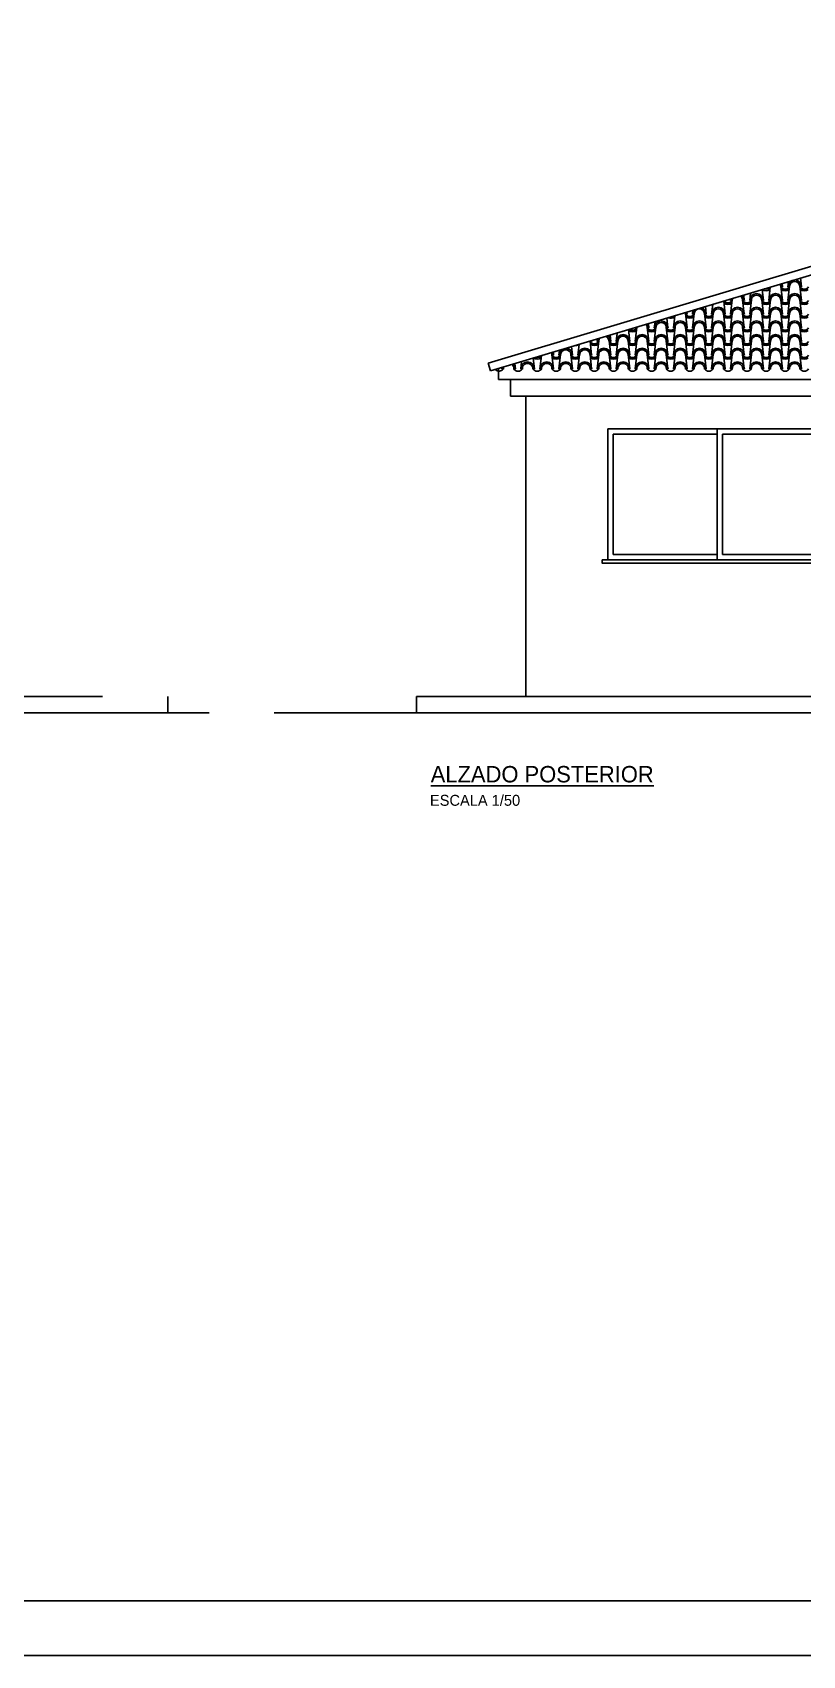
# Model space of a CAD drawing. Header units: millimetres. Extents: x -255 to 41745, y 236 to 29936.
# Drawn here: x 21208 to 28252, y 236 to 15086 of the extents above; entities that cross this region are included whole.
import ezdxf

# ---------------------------------------------------------------- set-up
doc = ezdxf.new("R2010")
doc.units = ezdxf.units.MM
for name, color, linetype in [('06', 60, 'Continuous'), ('1', 1, 'Continuous'), ('CALIDADES', 7, 'Continuous'), ('CARPINTERIA', 3, 'Continuous')]:
    doc.layers.add(name, color=color, linetype=linetype)
doc.styles.add('STYLE1', font='')
doc.styles.get('STYLE1').set_extended_font_data('Univers')

# ---------------------------------------------------------------- blocks, each defined once
blk = doc.blocks.new('PP')
at = {"layer": '1'}
for p, q in [((-3902, -1288), (-3888, -1166)), ((-3777, -1288), (-3792, -1157)), ((-3791, -1165), (-3777, -1163)), ((-3791, -1165), (-3777, -1163)), ((-3777, -1163), (-3780, -1134)), ((-3727, -1163), (-3722, -1117)), ((-3727, -1288), (-3712, -1157)), ((-3712, -1165), (-3727, -1163)), ((-3712, -1165), (-3727, -1163)), ((-3602, -1288), (-3617, -1157)), ((-3617, -1165), (-3602, -1163)), ((-3617, -1165), (-3602, -1163)), ((-3602, -1163), (-3611, -1083)), ((-4425, -1413), (-4415, -1325)), ((-4300, -1413), (-4314, -1294)), ((-4251, -1288), (-4249, -1275)), ((-4251, -1413), (-4236, -1282)), ((-4236, -1290), (-4251, -1288)), ((-4236, -1290), (-4251, -1288)), ((-4126, -1413), (-4141, -1282)), ((-4140, -1290), (-4126, -1288)), ((-4140, -1290), (-4126, -1288)), ((-4126, -1288), (-4131, -1239)), ((-4076, -1288), (-4068, -1221)), ((-4076, -1413), (-4061, -1282)), ((-4061, -1290), (-4076, -1288)), ((-4061, -1290), (-4076, -1288)), ((-3951, -1413), (-3966, -1282)), ((-3966, -1290), (-3951, -1288)), ((-3966, -1290), (-3951, -1288)), ((-3951, -1288), (-3962, -1189)), ((-3902, -1413), (-3887, -1282)), ((-3887, -1290), (-3902, -1288)), ((-3887, -1290), (-3902, -1288)), ((-3777, -1413), (-3792, -1282)), ((-3791, -1290), (-3777, -1288)), ((-3791, -1290), (-3777, -1288)), ((-3727, -1413), (-3712, -1282)), ((-3712, -1290), (-3727, -1288)), ((-3712, -1290), (-3727, -1288)), ((-3602, -1413), (-3617, -1282)), ((-3617, -1290), (-3602, -1288)), ((-3617, -1290), (-3602, -1288)), ((-4949, -1538), (-4942, -1483)), ((-4824, -1538), (-4834, -1450)), ((-4774, -1538), (-4762, -1428)), ((-4649, -1538), (-4664, -1407)), ((-4664, -1415), (-4649, -1413)), ((-4664, -1415), (-4649, -1413)), ((-4649, -1413), (-4651, -1395)), ((-4600, -1413), (-4596, -1379)), ((-4600, -1538), (-4585, -1407)), ((-4585, -1415), (-4600, -1413)), ((-4585, -1415), (-4600, -1413)), ((-4475, -1538), (-4490, -1407)), ((-4489, -1415), (-4475, -1413)), ((-4489, -1415), (-4475, -1413)), ((-4475, -1413), (-4482, -1345)), ((-4425, -1538), (-4410, -1407)), ((-4410, -1415), (-4425, -1413)), ((-4410, -1415), (-4425, -1413)), ((-4300, -1538), (-4315, -1407)), ((-4315, -1415), (-4300, -1413)), ((-4315, -1415), (-4300, -1413)), ((-4251, -1538), (-4236, -1407)), ((-4236, -1415), (-4251, -1413)), ((-4236, -1415), (-4251, -1413)), ((-4126, -1538), (-4141, -1407)), ((-4140, -1415), (-4126, -1413)), ((-4140, -1415), (-4126, -1413)), ((-4076, -1538), (-4061, -1407)), ((-4061, -1415), (-4076, -1413)), ((-4061, -1415), (-4076, -1413)), ((-3951, -1538), (-3966, -1407)), ((-3966, -1415), (-3951, -1413)), ((-3966, -1415), (-3951, -1413)), ((-3902, -1538), (-3887, -1407)), ((-3887, -1415), (-3902, -1413)), ((-3887, -1415), (-3902, -1413)), ((-3777, -1538), (-3792, -1407)), ((-3791, -1415), (-3777, -1413)), ((-3791, -1415), (-3777, -1413)), ((-3727, -1538), (-3712, -1407)), ((-3712, -1415), (-3727, -1413)), ((-3712, -1415), (-3727, -1413)), ((-3602, -1538), (-3617, -1407)), ((-3617, -1415), (-3602, -1413)), ((-3617, -1415), (-3602, -1413)), ((-5347, -1663), (-5354, -1606)), ((-5347, -1663), (-5354, -1606)), ((-5298, -1663), (-5289, -1587)), ((-5298, -1663), (-5289, -1587)), ((-5173, -1663), (-5185, -1555)), ((-5173, -1663), (-5185, -1555)), ((-5123, -1663), (-5108, -1532)), ((-5123, -1663), (-5108, -1532)), ((-5123, -1538), (-5123, -1537)), ((-5123, -1538), (-5123, -1537)), ((-5108, -1540), (-5123, -1538)), ((-5108, -1540), (-5123, -1538)), ((-5108, -1540), (-5123, -1538)), ((-5108, -1540), (-5123, -1538)), ((-4998, -1663), (-5013, -1532)), ((-5013, -1540), (-4998, -1538)), ((-5013, -1540), (-4998, -1538)), ((-4998, -1538), (-5002, -1501)), ((-4949, -1663), (-4934, -1532)), ((-4934, -1540), (-4949, -1538)), ((-4934, -1540), (-4949, -1538)), ((-4824, -1663), (-4839, -1532)), ((-4838, -1540), (-4824, -1538)), ((-4838, -1540), (-4824, -1538)), ((-4774, -1663), (-4759, -1532)), ((-4759, -1540), (-4774, -1538)), ((-4759, -1540), (-4774, -1538)), ((-4649, -1663), (-4664, -1532)), ((-4664, -1540), (-4649, -1538)), ((-4664, -1540), (-4649, -1538)), ((-4600, -1663), (-4585, -1532)), ((-4585, -1540), (-4600, -1538)), ((-4585, -1540), (-4600, -1538)), ((-4475, -1663), (-4490, -1532)), ((-4489, -1540), (-4475, -1538)), ((-4489, -1540), (-4475, -1538)), ((-4425, -1663), (-4410, -1532)), ((-4410, -1540), (-4425, -1538)), ((-4410, -1540), (-4425, -1538)), ((-4300, -1663), (-4315, -1532)), ((-4315, -1540), (-4300, -1538)), ((-4315, -1540), (-4300, -1538)), ((-4251, -1663), (-4236, -1532)), ((-4236, -1540), (-4251, -1538)), ((-4236, -1540), (-4251, -1538)), ((-4126, -1663), (-4141, -1532)), ((-4140, -1540), (-4126, -1538)), ((-4140, -1540), (-4126, -1538)), ((-4076, -1663), (-4061, -1532)), ((-4061, -1540), (-4076, -1538)), ((-4061, -1540), (-4076, -1538)), ((-3951, -1663), (-3966, -1532)), ((-3966, -1540), (-3951, -1538)), ((-3966, -1540), (-3951, -1538)), ((-3902, -1663), (-3887, -1532)), ((-3887, -1540), (-3902, -1538)), ((-3887, -1540), (-3902, -1538)), ((-3777, -1663), (-3792, -1532)), ((-3791, -1540), (-3777, -1538)), ((-3791, -1540), (-3777, -1538)), ((-3727, -1663), (-3712, -1532)), ((-3712, -1540), (-3727, -1538)), ((-3712, -1540), (-3727, -1538)), ((-3602, -1663), (-3617, -1532)), ((-3617, -1540), (-3602, -1538)), ((-3617, -1540), (-3602, -1538)), ((-5871, -1913), (-5886, -1782)), ((-5871, -1788), (-5874, -1762)), ((-5821, -1788), (-5816, -1745)), ((-5821, -1913), (-5806, -1782)), ((-5696, -1913), (-5711, -1782)), ((-5696, -1788), (-5705, -1711)), ((-5647, -1788), (-5636, -1691)), ((-5647, -1913), (-5632, -1782)), ((-5522, -1913), (-5537, -1782)), ((-5522, -1788), (-5536, -1661)), ((-5536, -1665), (-5522, -1663)), ((-5536, -1665), (-5522, -1663)), ((-5522, -1663), (-5522, -1657)), ((-5472, -1663), (-5470, -1641)), ((-5472, -1788), (-5457, -1657)), ((-5457, -1665), (-5472, -1663)), ((-5457, -1665), (-5472, -1663)), ((-5472, -1913), (-5457, -1782)), ((-5347, -1788), (-5362, -1657)), ((-5347, -1788), (-5362, -1657)), ((-5362, -1665), (-5347, -1663)), ((-5362, -1665), (-5347, -1663)), ((-5362, -1665), (-5347, -1663)), ((-5362, -1665), (-5347, -1663)), ((-5347, -1913), (-5362, -1782)), ((-5347, -1913), (-5362, -1782)), ((-5298, -1788), (-5283, -1657)), ((-5298, -1788), (-5283, -1657)), ((-5283, -1665), (-5298, -1663)), ((-5283, -1665), (-5298, -1663)), ((-5283, -1665), (-5298, -1663)), ((-5283, -1665), (-5298, -1663)), ((-5298, -1913), (-5283, -1782)), ((-5298, -1913), (-5283, -1782)), ((-5173, -1788), (-5188, -1657)), ((-5173, -1788), (-5188, -1657)), ((-5173, -1913), (-5188, -1782)), ((-5173, -1913), (-5188, -1782)), ((-5187, -1665), (-5173, -1663)), ((-5187, -1665), (-5173, -1663)), ((-5187, -1665), (-5173, -1663)), ((-5187, -1665), (-5173, -1663)), ((-5123, -1788), (-5108, -1657)), ((-5123, -1788), (-5108, -1657)), ((-5108, -1665), (-5123, -1663)), ((-5108, -1665), (-5123, -1663)), ((-5108, -1665), (-5123, -1663)), ((-5108, -1665), (-5123, -1663)), ((-5123, -1913), (-5108, -1782)), ((-5123, -1913), (-5108, -1782)), ((-4998, -1788), (-5013, -1657)), ((-5013, -1665), (-4998, -1663)), ((-5013, -1665), (-4998, -1663)), ((-4998, -1913), (-5013, -1782)), ((-4949, -1788), (-4934, -1657)), ((-4934, -1665), (-4949, -1663)), ((-4934, -1665), (-4949, -1663)), ((-4949, -1913), (-4934, -1782)), ((-4824, -1788), (-4839, -1657)), ((-4824, -1913), (-4839, -1782)), ((-4838, -1665), (-4824, -1663)), ((-4838, -1665), (-4824, -1663)), ((-4774, -1788), (-4759, -1657)), ((-4759, -1665), (-4774, -1663)), ((-4759, -1665), (-4774, -1663)), ((-4774, -1913), (-4759, -1782)), ((-4649, -1788), (-4664, -1657)), ((-4664, -1665), (-4649, -1663)), ((-4664, -1665), (-4649, -1663)), ((-4649, -1913), (-4664, -1782)), ((-4600, -1788), (-4585, -1657)), ((-4585, -1665), (-4600, -1663)), ((-4585, -1665), (-4600, -1663)), ((-4600, -1913), (-4585, -1782)), ((-4475, -1788), (-4490, -1657)), ((-4475, -1913), (-4490, -1782)), ((-4489, -1665), (-4475, -1663)), ((-4489, -1665), (-4475, -1663)), ((-4425, -1788), (-4410, -1657)), ((-4410, -1665), (-4425, -1663)), ((-4410, -1665), (-4425, -1663)), ((-4425, -1913), (-4410, -1782)), ((-4300, -1788), (-4315, -1657)), ((-4315, -1665), (-4300, -1663)), ((-4315, -1665), (-4300, -1663)), ((-4300, -1913), (-4315, -1782)), ((-4251, -1788), (-4236, -1657)), ((-4236, -1665), (-4251, -1663)), ((-4236, -1665), (-4251, -1663)), ((-4251, -1913), (-4236, -1782)), ((-4126, -1788), (-4141, -1657)), ((-4126, -1913), (-4141, -1782)), ((-4140, -1665), (-4126, -1663)), ((-4140, -1665), (-4126, -1663)), ((-4076, -1788), (-4061, -1657)), ((-4061, -1665), (-4076, -1663)), ((-4061, -1665), (-4076, -1663)), ((-4076, -1913), (-4061, -1782)), ((-3951, -1788), (-3966, -1657)), ((-3966, -1665), (-3951, -1663)), ((-3966, -1665), (-3951, -1663)), ((-3951, -1913), (-3966, -1782)), ((-3902, -1788), (-3887, -1657)), ((-3887, -1665), (-3902, -1663)), ((-3887, -1665), (-3902, -1663)), ((-3902, -1913), (-3887, -1782)), ((-3777, -1788), (-3792, -1657)), ((-3777, -1913), (-3792, -1782)), ((-3791, -1665), (-3777, -1663)), ((-3791, -1665), (-3777, -1663)), ((-3727, -1788), (-3712, -1657)), ((-3712, -1665), (-3727, -1663)), ((-3712, -1665), (-3727, -1663)), ((-3727, -1913), (-3712, -1782)), ((-3602, -1788), (-3617, -1657)), ((-3617, -1665), (-3602, -1663)), ((-3617, -1665), (-3602, -1663)), ((-3602, -1913), (-3617, -1782)), ((-6330, -1915), (-6345, -1913)), ((-6234, -1915), (-6220, -1913)), ((-6234, -1915), (-6220, -1913)), ((-6220, -1913), (-6225, -1867)), ((-6220, -1913), (-6225, -1867)), ((-6170, -1913), (-6163, -1849)), ((-6170, -1913), (-6163, -1849)), ((-6155, -1915), (-6170, -1913)), ((-6155, -1915), (-6170, -1913)), ((-6060, -1915), (-6045, -1913)), ((-6060, -1915), (-6045, -1913)), ((-6045, -1913), (-6056, -1817)), ((-6045, -1913), (-6056, -1817)), ((-5996, -1913), (-5982, -1795)), ((-5981, -1915), (-5996, -1913)), ((-5885, -1790), (-5871, -1788)), ((-5885, -1790), (-5871, -1788)), ((-5885, -1915), (-5871, -1913)), ((-5806, -1790), (-5821, -1788)), ((-5806, -1790), (-5821, -1788)), ((-5806, -1915), (-5821, -1913)), ((-5711, -1790), (-5696, -1788)), ((-5711, -1790), (-5696, -1788)), ((-5711, -1915), (-5696, -1913)), ((-5632, -1790), (-5647, -1788)), ((-5632, -1790), (-5647, -1788)), ((-5632, -1915), (-5647, -1913)), ((-5536, -1790), (-5522, -1788)), ((-5536, -1790), (-5522, -1788)), ((-5536, -1915), (-5522, -1913)), ((-5457, -1790), (-5472, -1788)), ((-5457, -1790), (-5472, -1788)), ((-5457, -1915), (-5472, -1913)), ((-5362, -1790), (-5347, -1788)), ((-5362, -1790), (-5347, -1788)), ((-5362, -1790), (-5347, -1788)), ((-5362, -1790), (-5347, -1788)), ((-5362, -1915), (-5347, -1913)), ((-5362, -1915), (-5347, -1913)), ((-5283, -1790), (-5298, -1788)), ((-5283, -1790), (-5298, -1788)), ((-5283, -1790), (-5298, -1788)), ((-5283, -1790), (-5298, -1788)), ((-5283, -1915), (-5298, -1913)), ((-5283, -1915), (-5298, -1913)), ((-5187, -1790), (-5173, -1788)), ((-5187, -1790), (-5173, -1788)), ((-5187, -1790), (-5173, -1788)), ((-5187, -1790), (-5173, -1788)), ((-5187, -1915), (-5173, -1913)), ((-5187, -1915), (-5173, -1913)), ((-5108, -1790), (-5123, -1788)), ((-5108, -1790), (-5123, -1788)), ((-5108, -1790), (-5123, -1788)), ((-5108, -1790), (-5123, -1788)), ((-5108, -1915), (-5123, -1913)), ((-5108, -1915), (-5123, -1913)), ((-5013, -1790), (-4998, -1788)), ((-5013, -1790), (-4998, -1788)), ((-5013, -1915), (-4998, -1913)), ((-4934, -1790), (-4949, -1788)), ((-4934, -1790), (-4949, -1788)), ((-4934, -1915), (-4949, -1913)), ((-4838, -1790), (-4824, -1788)), ((-4838, -1790), (-4824, -1788)), ((-4838, -1915), (-4824, -1913)), ((-4759, -1790), (-4774, -1788)), ((-4759, -1790), (-4774, -1788)), ((-4759, -1915), (-4774, -1913)), ((-4664, -1790), (-4649, -1788)), ((-4664, -1790), (-4649, -1788)), ((-4664, -1915), (-4649, -1913)), ((-4585, -1790), (-4600, -1788)), ((-4585, -1790), (-4600, -1788)), ((-4585, -1915), (-4600, -1913)), ((-4489, -1790), (-4475, -1788)), ((-4489, -1790), (-4475, -1788)), ((-4489, -1915), (-4475, -1913)), ((-4410, -1790), (-4425, -1788)), ((-4410, -1790), (-4425, -1788)), ((-4410, -1915), (-4425, -1913)), ((-4315, -1790), (-4300, -1788)), ((-4315, -1790), (-4300, -1788)), ((-4315, -1915), (-4300, -1913)), ((-4236, -1790), (-4251, -1788)), ((-4236, -1790), (-4251, -1788)), ((-4236, -1915), (-4251, -1913)), ((-4140, -1790), (-4126, -1788)), ((-4140, -1790), (-4126, -1788)), ((-4140, -1915), (-4126, -1913)), ((-4061, -1790), (-4076, -1788)), ((-4061, -1790), (-4076, -1788)), ((-4061, -1915), (-4076, -1913)), ((-3966, -1790), (-3951, -1788)), ((-3966, -1790), (-3951, -1788)), ((-3966, -1915), (-3951, -1913)), ((-3887, -1790), (-3902, -1788)), ((-3887, -1790), (-3902, -1788)), ((-3887, -1915), (-3902, -1913)), ((-3791, -1790), (-3777, -1788)), ((-3791, -1790), (-3777, -1788)), ((-3791, -1915), (-3777, -1913)), ((-3712, -1790), (-3727, -1788)), ((-3712, -1790), (-3727, -1788)), ((-3712, -1915), (-3727, -1913)), ((-3617, -1790), (-3602, -1788)), ((-3617, -1790), (-3602, -1788)), ((-3617, -1915), (-3602, -1913))]:
    blk.add_line(p, q, dxfattribs=at)
for centre, radius, start, end in [((-3926, -1138), 47.9, 249.4051, 325.244), ((-3926, -1138), 47.9, 249.4051, 325.244), ((-3839, -1163), 47.9, 6.838, 29.1394), ((-3839, -1163), 47.9, 356.4887, 29.1394), ((-3839, -1163), 47.9, 356.4887, 29.1394), ((-3752, -1138), 47.9, 214.756, 325.244), ((-3752, -1138), 47.9, 214.756, 325.244), ((-3839, -1163), 62.5, 0, 26.2055), ((-3839, -1163), 62.5, 0, 26.2055), ((-3665, -1163), 62.5, 0, 180), ((-3665, -1163), 62.5, 0, 180), ((-3665, -1163), 47.9, 6.838, 173.162), ((-3665, -1163), 47.9, 356.4887, 183.5113), ((-3665, -1163), 47.9, 356.4887, 183.5113), ((-3577, -1138), 47.9, 214.756, 325.244), ((-3577, -1138), 47.9, 214.756, 325.244), ((-4275, -1263), 47.9, 214.756, 325.244), ((-4275, -1263), 47.9, 214.756, 325.244), ((-4275, -1263), 62.5, 234.9308, 305.0692), ((-4188, -1288), 62.5, 168.2601, 180), ((-4188, -1288), 62.5, 168.2601, 180), ((-4188, -1288), 47.9, 158.2981, 183.5113), ((-4188, -1288), 47.9, 158.2981, 183.5113), ((-4188, -1288), 47.9, 158.2981, 173.162), ((-4188, -1288), 47.9, 6.838, 55.1003), ((-4188, -1288), 47.9, 356.4887, 55.1003), ((-4188, -1288), 47.9, 356.4887, 55.1003), ((-4188, -1288), 62.5, 0, 45.1384), ((-4188, -1288), 62.5, 0, 45.1384), ((-4101, -1263), 47.9, 214.756, 325.244), ((-4101, -1263), 47.9, 214.756, 325.244), ((-4101, -1263), 62.5, 234.9308, 305.0692), ((-4014, -1288), 62.5, 0, 180), ((-4014, -1288), 62.5, 0, 180), ((-4014, -1288), 47.9, 6.838, 173.162), ((-4014, -1288), 47.9, 356.4887, 183.5113), ((-4014, -1288), 47.9, 356.4887, 183.5113), ((-3926, -1263), 47.9, 214.756, 325.244), ((-3926, -1263), 47.9, 214.756, 325.244), ((-3926, -1138), 62.5, 234.9308, 305.0692), ((-3926, -1263), 62.5, 234.9308, 305.0692), ((-3839, -1288), 62.5, 0, 180), ((-3839, -1288), 62.5, 0, 180), ((-3839, -1288), 47.9, 6.838, 173.162), ((-3839, -1288), 47.9, 356.4887, 183.5113), ((-3839, -1288), 47.9, 356.4887, 183.5113), ((-3752, -1263), 47.9, 214.756, 325.244), ((-3752, -1263), 47.9, 214.756, 325.244), ((-3752, -1138), 62.5, 234.9308, 305.0692), ((-3752, -1263), 62.5, 234.9308, 305.0692), ((-3665, -1288), 62.5, 0, 180), ((-3665, -1288), 62.5, 0, 180), ((-3665, -1288), 47.9, 6.838, 173.162), ((-3665, -1288), 47.9, 356.4887, 183.5113), ((-3665, -1288), 47.9, 356.4887, 183.5113), ((-3577, -1263), 47.9, 214.756, 325.244), ((-3577, -1263), 47.9, 214.756, 325.244), ((-3577, -1138), 62.5, 234.9308, 305.0692), ((-3577, -1263), 62.5, 234.9308, 305.0692), ((-4886, -1538), 62.5, 0, 180), ((-4886, -1538), 62.5, 0, 180), ((-4799, -1388), 62.5, 248.8906, 305.0692), ((-4712, -1538), 62.5, 0, 180), ((-4712, -1538), 62.5, 0, 180), ((-4712, -1413), 47.9, 6.838, 15.5784), ((-4712, -1413), 47.9, 356.4887, 15.5784), ((-4712, -1413), 47.9, 356.4887, 15.5784), ((-4624, -1388), 47.9, 214.756, 325.244), ((-4624, -1388), 47.9, 214.756, 325.244), ((-4624, -1388), 62.5, 234.9308, 305.0692), ((-4712, -1413), 62.5, 0, 15.8399), ((-4712, -1413), 62.5, 0, 15.8399), ((-4537, -1413), 62.5, 144.7659, 180), ((-4537, -1413), 62.5, 144.7659, 180), ((-4537, -1538), 62.5, 0, 180), ((-4537, -1538), 62.5, 0, 180), ((-4537, -1413), 47.9, 6.838, 173.162), ((-4537, -1413), 47.9, 356.4887, 183.5113), ((-4537, -1413), 47.9, 356.4887, 183.5113), ((-4537, -1413), 62.5, 0, 68.6326), ((-4537, -1413), 62.5, 0, 68.6326), ((-4450, -1388), 47.9, 214.756, 325.244), ((-4450, -1388), 47.9, 214.756, 325.244), ((-4450, -1388), 62.5, 234.9308, 305.0692), ((-4363, -1413), 62.5, 0, 180), ((-4363, -1413), 62.5, 0, 180), ((-4363, -1538), 62.5, 0, 180), ((-4363, -1538), 62.5, 0, 180), ((-4363, -1413), 47.9, 356.4887, 183.5113), ((-4363, -1413), 47.9, 356.4887, 183.5113), ((-4363, -1413), 47.9, 6.838, 173.162), ((-4275, -1388), 47.9, 214.756, 325.244), ((-4275, -1388), 47.9, 214.756, 325.244), ((-4275, -1388), 62.5, 234.9308, 305.0692), ((-4188, -1413), 62.5, 0, 180), ((-4188, -1413), 62.5, 0, 180), ((-4188, -1538), 62.5, 0, 180), ((-4188, -1538), 62.5, 0, 180), ((-4188, -1413), 47.9, 6.838, 173.162), ((-4188, -1413), 47.9, 356.4887, 183.5113), ((-4188, -1413), 47.9, 356.4887, 183.5113), ((-4101, -1388), 47.9, 214.756, 325.244), ((-4101, -1388), 47.9, 214.756, 325.244), ((-4101, -1388), 62.5, 234.9308, 305.0692), ((-4014, -1413), 62.5, 0, 180), ((-4014, -1413), 62.5, 0, 180), ((-4014, -1538), 62.5, 0, 180), ((-4014, -1538), 62.5, 0, 180), ((-4014, -1413), 47.9, 6.838, 173.162), ((-4014, -1413), 47.9, 356.4887, 183.5113), ((-4014, -1413), 47.9, 356.4887, 183.5113), ((-3926, -1388), 47.9, 214.756, 325.244), ((-3926, -1388), 47.9, 214.756, 325.244), ((-3926, -1388), 62.5, 234.9308, 305.0692), ((-3839, -1413), 62.5, 0, 180), ((-3839, -1413), 62.5, 0, 180), ((-3839, -1538), 62.5, 0, 180), ((-3839, -1538), 62.5, 0, 180), ((-3839, -1413), 47.9, 6.838, 173.162), ((-3839, -1413), 47.9, 356.4887, 183.5113), ((-3839, -1413), 47.9, 356.4887, 183.5113), ((-3752, -1388), 47.9, 214.756, 325.244), ((-3752, -1388), 47.9, 214.756, 325.244), ((-3752, -1388), 62.5, 234.9308, 305.0692), ((-3665, -1413), 62.5, 0, 180), ((-3665, -1413), 62.5, 0, 180), ((-3665, -1538), 62.5, 0, 180), ((-3665, -1538), 62.5, 0, 180), ((-3665, -1413), 47.9, 6.838, 173.162), ((-3665, -1413), 47.9, 356.4887, 183.5113), ((-3665, -1413), 47.9, 356.4887, 183.5113), ((-3577, -1388), 47.9, 214.756, 325.244), ((-3577, -1388), 47.9, 214.756, 325.244), ((-3577, -1388), 62.5, 234.9308, 305.0692), ((-5410, -1663), 47.9, 6.838, 69.0649), ((-5410, -1663), 47.9, 356.4887, 69.0649), ((-5410, -1663), 47.9, 356.4887, 69.0649), ((-5410, -1663), 62.5, 0, 54.0824), ((-5410, -1663), 62.5, 0, 54.0824), ((-5235, -1663), 62.5, 0, 180), ((-5235, -1663), 62.5, 0, 180), ((-5235, -1663), 62.5, 0, 180), ((-5235, -1663), 62.5, 0, 180), ((-5235, -1663), 47.9, 6.838, 173.162), ((-5235, -1663), 47.9, 356.4887, 183.5113), ((-5235, -1663), 47.9, 356.4887, 183.5113), ((-5235, -1663), 47.9, 6.838, 173.162), ((-5235, -1663), 47.9, 356.4887, 183.5113), ((-5235, -1663), 47.9, 356.4887, 183.5113), ((-5148, -1513), 62.5, 234.9308, 305.0692), ((-5148, -1513), 62.5, 234.9308, 305.0692), ((-5148, -1513), 47.9, 235.3648, 325.244), ((-5148, -1513), 47.9, 235.3648, 325.244), ((-5148, -1513), 47.9, 235.3648, 325.244), ((-5148, -1513), 47.9, 235.3648, 325.244), ((-5061, -1538), 62.5, 179.4774, 180), ((-5061, -1538), 62.5, 179.4774, 180), ((-5061, -1663), 62.5, 0, 180), ((-5061, -1663), 62.5, 0, 180), ((-5061, -1538), 47.9, 173.9821, 183.5113), ((-5061, -1538), 47.9, 173.9821, 183.5113), ((-5061, -1663), 47.9, 356.4887, 183.5113), ((-5061, -1663), 47.9, 356.4887, 183.5113), ((-5061, -1663), 47.9, 6.838, 173.162), ((-5061, -1538), 47.9, 6.838, 39.4163), ((-5061, -1538), 47.9, 356.4887, 39.4163), ((-5061, -1538), 47.9, 356.4887, 39.4163), ((-4973, -1513), 47.9, 214.756, 325.244), ((-4973, -1513), 47.9, 214.756, 325.244), ((-5061, -1538), 62.5, 0, 33.9211), ((-5061, -1538), 62.5, 0, 33.9211), ((-4973, -1513), 62.5, 234.9308, 305.0692), ((-4886, -1663), 62.5, 0, 180), ((-4886, -1663), 62.5, 0, 180), ((-4886, -1538), 47.9, 6.838, 173.162), ((-4886, -1538), 47.9, 356.4887, 183.5113), ((-4886, -1538), 47.9, 356.4887, 183.5113), ((-4886, -1663), 47.9, 6.838, 173.162), ((-4886, -1663), 47.9, 356.4887, 183.5113), ((-4886, -1663), 47.9, 356.4887, 183.5113), ((-4799, -1513), 47.9, 214.756, 325.244), ((-4799, -1513), 47.9, 214.756, 325.244), ((-4799, -1513), 62.5, 234.9308, 305.0692), ((-4712, -1663), 62.5, 0, 180), ((-4712, -1663), 62.5, 0, 180), ((-4712, -1538), 47.9, 356.4887, 183.5113), ((-4712, -1538), 47.9, 356.4887, 183.5113), ((-4712, -1663), 47.9, 356.4887, 183.5113), ((-4712, -1663), 47.9, 356.4887, 183.5113), ((-4712, -1538), 47.9, 6.838, 173.162), ((-4712, -1663), 47.9, 6.838, 173.162), ((-4624, -1513), 47.9, 214.756, 325.244), ((-4624, -1513), 47.9, 214.756, 325.244), ((-4624, -1513), 62.5, 234.9308, 305.0692), ((-4537, -1663), 62.5, 0, 180), ((-4537, -1663), 62.5, 0, 180), ((-4537, -1538), 47.9, 6.838, 173.162), ((-4537, -1538), 47.9, 356.4887, 183.5113), ((-4537, -1538), 47.9, 356.4887, 183.5113), ((-4537, -1663), 47.9, 6.838, 173.162), ((-4537, -1663), 47.9, 356.4887, 183.5113), ((-4537, -1663), 47.9, 356.4887, 183.5113), ((-4450, -1513), 47.9, 214.756, 325.244), ((-4450, -1513), 47.9, 214.756, 325.244), ((-4450, -1513), 62.5, 234.9308, 305.0692), ((-4363, -1663), 62.5, 0, 180), ((-4363, -1663), 62.5, 0, 180), ((-4363, -1538), 47.9, 356.4887, 183.5113), ((-4363, -1538), 47.9, 356.4887, 183.5113), ((-4363, -1663), 47.9, 356.4887, 183.5113), ((-4363, -1663), 47.9, 356.4887, 183.5113), ((-4363, -1538), 47.9, 6.838, 173.162), ((-4363, -1663), 47.9, 6.838, 173.162), ((-4275, -1513), 47.9, 214.756, 325.244), ((-4275, -1513), 47.9, 214.756, 325.244), ((-4275, -1513), 62.5, 234.9308, 305.0692), ((-4188, -1663), 62.5, 0, 180), ((-4188, -1663), 62.5, 0, 180), ((-4188, -1538), 47.9, 6.838, 173.162), ((-4188, -1538), 47.9, 356.4887, 183.5113), ((-4188, -1538), 47.9, 356.4887, 183.5113), ((-4188, -1663), 47.9, 6.838, 173.162), ((-4188, -1663), 47.9, 356.4887, 183.5113), ((-4188, -1663), 47.9, 356.4887, 183.5113), ((-4101, -1513), 47.9, 214.756, 325.244), ((-4101, -1513), 47.9, 214.756, 325.244), ((-4101, -1513), 62.5, 234.9308, 305.0692), ((-4014, -1663), 62.5, 0, 180), ((-4014, -1663), 62.5, 0, 180), ((-4014, -1538), 47.9, 6.838, 173.162), ((-4014, -1538), 47.9, 356.4887, 183.5113), ((-4014, -1538), 47.9, 356.4887, 183.5113), ((-4014, -1663), 47.9, 6.838, 173.162), ((-4014, -1663), 47.9, 356.4887, 183.5113), ((-4014, -1663), 47.9, 356.4887, 183.5113), ((-3926, -1513), 47.9, 214.756, 325.244), ((-3926, -1513), 47.9, 214.756, 325.244), ((-3926, -1513), 62.5, 234.9308, 305.0692), ((-3839, -1663), 62.5, 0, 180), ((-3839, -1663), 62.5, 0, 180), ((-3839, -1538), 47.9, 6.838, 173.162), ((-3839, -1538), 47.9, 356.4887, 183.5113), ((-3839, -1538), 47.9, 356.4887, 183.5113), ((-3839, -1663), 47.9, 6.838, 173.162), ((-3839, -1663), 47.9, 356.4887, 183.5113), ((-3839, -1663), 47.9, 356.4887, 183.5113), ((-3752, -1513), 47.9, 214.756, 325.244), ((-3752, -1513), 47.9, 214.756, 325.244), ((-3752, -1513), 62.5, 234.9308, 305.0692), ((-3665, -1663), 62.5, 0, 180), ((-3665, -1663), 62.5, 0, 180), ((-3665, -1538), 47.9, 6.838, 173.162), ((-3665, -1538), 47.9, 356.4887, 183.5113), ((-3665, -1538), 47.9, 356.4887, 183.5113), ((-3665, -1663), 47.9, 6.838, 173.162), ((-3665, -1663), 47.9, 356.4887, 183.5113), ((-3665, -1663), 47.9, 356.4887, 183.5113), ((-3577, -1513), 47.9, 214.756, 325.244), ((-3577, -1513), 47.9, 214.756, 325.244), ((-3577, -1513), 62.5, 234.9308, 305.0692), ((-5933, -1788), 47.9, 356.4887, 25.3957), ((-5933, -1788), 47.9, 6.838, 25.3957), ((-5933, -1788), 47.9, 356.4887, 25.3957), ((-5933, -1788), 62.5, 0, 23.3559), ((-5933, -1788), 62.5, 0, 23.3559), ((-5759, -1788), 62.5, 130.0333, 180), ((-5759, -1788), 62.5, 130.0333, 180), ((-5759, -1788), 47.9, 356.4887, 183.5113), ((-5759, -1788), 47.9, 356.4887, 183.5113), ((-5759, -1788), 47.9, 6.838, 173.162), ((-5759, -1788), 62.5, 0, 83.3652), ((-5759, -1788), 62.5, 0, 83.3652), ((-5671, -1638), 62.5, 272.6802, 305.0692), ((-5584, -1788), 62.5, 0, 180), ((-5584, -1788), 62.5, 0, 180), ((-5584, -1788), 47.9, 356.4887, 183.5113), ((-5584, -1788), 47.9, 6.838, 173.162), ((-5584, -1788), 47.9, 356.4887, 183.5113), ((-5584, -1663), 47.9, 356.4887, 1.9527), ((-5584, -1663), 47.9, 356.4887, 1.9527), ((-5497, -1638), 47.9, 214.756, 325.244), ((-5497, -1638), 47.9, 214.756, 325.244), ((-5497, -1638), 62.5, 234.9308, 305.0692), ((-5584, -1663), 62.5, 0, 5.4458), ((-5584, -1663), 62.5, 0, 5.4458), ((-5410, -1663), 62.5, 159.3161, 180), ((-5410, -1663), 62.5, 159.3161, 180), ((-5410, -1788), 62.5, 0, 180), ((-5410, -1788), 62.5, 0, 180), ((-5410, -1663), 47.9, 144.3336, 183.5113), ((-5410, -1663), 47.9, 144.3336, 183.5113), ((-5410, -1788), 47.9, 356.4887, 183.5113), ((-5410, -1788), 47.9, 356.4887, 183.5113), ((-5410, -1663), 47.9, 144.3336, 173.162), ((-5410, -1788), 47.9, 6.838, 173.162), ((-5322, -1638), 47.9, 214.756, 325.244), ((-5322, -1638), 47.9, 214.756, 325.244), ((-5322, -1638), 47.9, 214.756, 325.244), ((-5322, -1638), 47.9, 214.756, 325.244), ((-5322, -1638), 62.5, 234.9308, 305.0692), ((-5322, -1638), 62.5, 234.9308, 305.0692), ((-5235, -1788), 62.5, 0, 180), ((-5235, -1788), 62.5, 0, 180), ((-5235, -1788), 62.5, 0, 180), ((-5235, -1788), 62.5, 0, 180), ((-5235, -1788), 47.9, 356.4887, 183.5113), ((-5235, -1788), 47.9, 6.838, 173.162), ((-5235, -1788), 47.9, 356.4887, 183.5113), ((-5235, -1788), 47.9, 356.4887, 183.5113), ((-5235, -1788), 47.9, 6.838, 173.162), ((-5235, -1788), 47.9, 356.4887, 183.5113), ((-5148, -1638), 47.9, 214.756, 325.244), ((-5148, -1638), 47.9, 214.756, 325.244), ((-5148, -1638), 47.9, 214.756, 325.244), ((-5148, -1638), 47.9, 214.756, 325.244), ((-5148, -1638), 62.5, 234.9308, 305.0692), ((-5148, -1638), 62.5, 234.9308, 305.0692), ((-5061, -1788), 62.5, 0, 180), ((-5061, -1788), 62.5, 0, 180), ((-5061, -1788), 47.9, 356.4887, 183.5113), ((-5061, -1788), 47.9, 356.4887, 183.5113), ((-5061, -1788), 47.9, 6.838, 173.162), ((-4973, -1638), 47.9, 214.756, 325.244), ((-4973, -1638), 47.9, 214.756, 325.244), ((-4973, -1638), 62.5, 234.9308, 305.0692), ((-4886, -1788), 62.5, 0, 180), ((-4886, -1788), 62.5, 0, 180), ((-4886, -1788), 47.9, 356.4887, 183.5113), ((-4886, -1788), 47.9, 6.838, 173.162), ((-4886, -1788), 47.9, 356.4887, 183.5113), ((-4799, -1638), 47.9, 214.756, 325.244), ((-4799, -1638), 47.9, 214.756, 325.244), ((-4799, -1638), 62.5, 234.9308, 305.0692), ((-4712, -1788), 62.5, 0, 180), ((-4712, -1788), 62.5, 0, 180), ((-4712, -1788), 47.9, 356.4887, 183.5113), ((-4712, -1788), 47.9, 356.4887, 183.5113), ((-4712, -1788), 47.9, 6.838, 173.162), ((-4624, -1638), 47.9, 214.756, 325.244), ((-4624, -1638), 47.9, 214.756, 325.244), ((-4624, -1638), 62.5, 234.9308, 305.0692), ((-4537, -1788), 62.5, 0, 180), ((-4537, -1788), 62.5, 0, 180), ((-4537, -1788), 47.9, 356.4887, 183.5113), ((-4537, -1788), 47.9, 6.838, 173.162), ((-4537, -1788), 47.9, 356.4887, 183.5113), ((-4450, -1638), 47.9, 214.756, 325.244), ((-4450, -1638), 47.9, 214.756, 325.244), ((-4450, -1638), 62.5, 234.9308, 305.0692), ((-4363, -1788), 62.5, 0, 180), ((-4363, -1788), 62.5, 0, 180), ((-4363, -1788), 47.9, 356.4887, 183.5113), ((-4363, -1788), 47.9, 356.4887, 183.5113), ((-4363, -1788), 47.9, 6.838, 173.162), ((-4275, -1638), 47.9, 214.756, 325.244), ((-4275, -1638), 47.9, 214.756, 325.244), ((-4275, -1638), 62.5, 234.9308, 305.0692), ((-4188, -1788), 62.5, 0, 180), ((-4188, -1788), 62.5, 0, 180), ((-4188, -1788), 47.9, 356.4887, 183.5113), ((-4188, -1788), 47.9, 6.838, 173.162), ((-4188, -1788), 47.9, 356.4887, 183.5113), ((-4101, -1638), 47.9, 214.756, 325.244), ((-4101, -1638), 47.9, 214.756, 325.244), ((-4101, -1638), 62.5, 234.9308, 305.0692), ((-4014, -1788), 62.5, 0, 180), ((-4014, -1788), 62.5, 0, 180), ((-4014, -1788), 47.9, 356.4887, 183.5113), ((-4014, -1788), 47.9, 6.838, 173.162), ((-4014, -1788), 47.9, 356.4887, 183.5113), ((-3926, -1638), 47.9, 214.756, 325.244), ((-3926, -1638), 47.9, 214.756, 325.244), ((-3926, -1638), 62.5, 234.9308, 305.0692), ((-3839, -1788), 62.5, 0, 180), ((-3839, -1788), 62.5, 0, 180), ((-3839, -1788), 47.9, 356.4887, 183.5113), ((-3839, -1788), 47.9, 6.838, 173.162), ((-3839, -1788), 47.9, 356.4887, 183.5113), ((-3752, -1638), 47.9, 214.756, 325.244), ((-3752, -1638), 47.9, 214.756, 325.244), ((-3752, -1638), 62.5, 234.9308, 305.0692), ((-3665, -1788), 62.5, 0, 180), ((-3665, -1788), 62.5, 0, 180), ((-3665, -1788), 47.9, 356.4887, 183.5113), ((-3665, -1788), 47.9, 6.838, 173.162), ((-3665, -1788), 47.9, 356.4887, 183.5113), ((-3577, -1638), 47.9, 214.756, 325.244), ((-3577, -1638), 47.9, 214.756, 325.244), ((-3577, -1638), 62.5, 234.9308, 305.0692), ((-6369, -1888), 47.9, 223.7007, 325.244), ((-6282, -1913), 62.5, 171.4226, 180), ((-6282, -1913), 47.9, 162.8546, 183.5113), ((-6282, -1913), 47.9, 356.4887, 50.5439), ((-6282, -1913), 62.5, 0, 41.9759), ((-6195, -1888), 47.9, 214.756, 325.244), ((-6195, -1888), 47.9, 214.756, 325.244), ((-6108, -1913), 62.5, 0, 180), ((-6108, -1913), 62.5, 0, 180), ((-6108, -1913), 47.9, 356.4887, 183.5113), ((-6108, -1913), 47.9, 356.4887, 183.5113), ((-6020, -1888), 47.9, 214.756, 325.244), ((-6020, -1763), 62.5, 234.9308, 305.0692), ((-6020, -1763), 47.9, 255.9884, 317.4101), ((-5933, -1913), 62.5, 0, 180), ((-5933, -1913), 47.9, 356.4887, 183.5113), ((-5846, -1763), 47.9, 214.756, 325.244), ((-5846, -1763), 47.9, 214.756, 325.244), ((-5846, -1888), 47.9, 214.756, 325.244), ((-5846, -1763), 62.5, 234.9308, 305.0692), ((-5759, -1913), 62.5, 0, 180), ((-5759, -1913), 47.9, 356.4887, 183.5113), ((-5671, -1763), 47.9, 214.756, 325.244), ((-5671, -1763), 47.9, 214.756, 325.244), ((-5671, -1888), 47.9, 214.756, 325.244), ((-5671, -1763), 62.5, 234.9308, 305.0692), ((-5584, -1913), 62.5, 0, 180), ((-5584, -1913), 47.9, 356.4887, 183.5113), ((-5497, -1763), 47.9, 214.756, 325.244), ((-5497, -1763), 47.9, 214.756, 325.244), ((-5497, -1888), 47.9, 214.756, 325.244), ((-5497, -1763), 62.5, 234.9308, 305.0692), ((-5410, -1913), 62.5, 0, 180), ((-5410, -1913), 47.9, 356.4887, 183.5113), ((-5322, -1763), 47.9, 214.756, 325.244), ((-5322, -1763), 47.9, 214.756, 325.244), ((-5322, -1763), 47.9, 214.756, 325.244), ((-5322, -1763), 47.9, 214.756, 325.244), ((-5322, -1888), 47.9, 214.756, 325.244), ((-5322, -1888), 47.9, 214.756, 325.244), ((-5322, -1763), 62.5, 234.9308, 305.0692), ((-5322, -1763), 62.5, 234.9308, 305.0692), ((-5235, -1913), 62.5, 0, 180), ((-5235, -1913), 62.5, 0, 180), ((-5235, -1913), 47.9, 356.4887, 183.5113), ((-5235, -1913), 47.9, 356.4887, 183.5113), ((-5148, -1763), 47.9, 214.756, 325.244), ((-5148, -1763), 47.9, 214.756, 325.244), ((-5148, -1763), 47.9, 214.756, 325.244), ((-5148, -1763), 47.9, 214.756, 325.244), ((-5148, -1888), 47.9, 214.756, 325.244), ((-5148, -1888), 47.9, 214.756, 325.244), ((-5148, -1763), 62.5, 234.9308, 305.0692), ((-5148, -1763), 62.5, 234.9308, 305.0692), ((-5061, -1913), 62.5, 0, 180), ((-5061, -1913), 47.9, 356.4887, 183.5113), ((-4973, -1763), 47.9, 214.756, 325.244), ((-4973, -1763), 47.9, 214.756, 325.244), ((-4973, -1888), 47.9, 214.756, 325.244), ((-4973, -1763), 62.5, 234.9308, 305.0692), ((-4886, -1913), 62.5, 0, 180), ((-4886, -1913), 47.9, 356.4887, 183.5113), ((-4799, -1763), 47.9, 214.756, 325.244), ((-4799, -1763), 47.9, 214.756, 325.244), ((-4799, -1888), 47.9, 214.756, 325.244), ((-4799, -1763), 62.5, 234.9308, 305.0692), ((-4712, -1913), 62.5, 0, 180), ((-4712, -1913), 47.9, 356.4887, 183.5113), ((-4624, -1763), 47.9, 214.756, 325.244), ((-4624, -1763), 47.9, 214.756, 325.244), ((-4624, -1888), 47.9, 214.756, 325.244), ((-4624, -1763), 62.5, 234.9308, 305.0692), ((-4537, -1913), 62.5, 0, 180), ((-4537, -1913), 47.9, 356.4887, 183.5113), ((-4450, -1763), 47.9, 214.756, 325.244), ((-4450, -1763), 47.9, 214.756, 325.244), ((-4450, -1888), 47.9, 214.756, 325.244), ((-4450, -1763), 62.5, 234.9308, 305.0692), ((-4363, -1913), 62.5, 0, 180), ((-4363, -1913), 47.9, 356.4887, 183.5113), ((-4275, -1763), 47.9, 214.756, 325.244), ((-4275, -1763), 47.9, 214.756, 325.244), ((-4275, -1888), 47.9, 214.756, 325.244), ((-4275, -1763), 62.5, 234.9308, 305.0692), ((-4188, -1913), 62.5, 0, 180), ((-4188, -1913), 47.9, 356.4887, 183.5113), ((-4101, -1763), 47.9, 214.756, 325.244), ((-4101, -1763), 47.9, 214.756, 325.244), ((-4101, -1888), 47.9, 214.756, 325.244), ((-4101, -1763), 62.5, 234.9308, 305.0692), ((-4014, -1913), 62.5, 0, 180), ((-4014, -1913), 47.9, 356.4887, 183.5113), ((-3926, -1763), 47.9, 214.756, 325.244), ((-3926, -1763), 47.9, 214.756, 325.244), ((-3926, -1888), 47.9, 214.756, 325.244), ((-3926, -1763), 62.5, 234.9308, 305.0692), ((-3839, -1913), 62.5, 0, 180), ((-3839, -1913), 47.9, 356.4887, 183.5113), ((-3752, -1763), 47.9, 214.756, 325.244), ((-3752, -1763), 47.9, 214.756, 325.244), ((-3752, -1888), 47.9, 214.756, 325.244), ((-3752, -1763), 62.5, 234.9308, 305.0692), ((-3665, -1913), 62.5, 0, 180), ((-3665, -1913), 47.9, 356.4887, 183.5113), ((-3577, -1763), 47.9, 214.756, 325.244), ((-3577, -1763), 47.9, 214.756, 325.244), ((-3577, -1888), 47.9, 214.756, 325.244), ((-3577, -1763), 62.5, 234.9308, 305.0692)]:
    blk.add_arc(centre, radius, start, end, dxfattribs=at)

msp = doc.modelspace()

# ---------------------------------------------------------------- linework, layer by layer
at = {"color": 6}
msp.add_lwpolyline([(745, 736), (41245, 736), (41245, 29436), (745, 29436)], close=True, dxfattribs=at)
at = {"layer": '06'}
for p, q in [((1428, 8860), (22823, 8860)), ((24720, 8860), (23419, 8860)), ((24720, 8860), (38970, 8860))]:
    msp.add_line(p, q, dxfattribs=at)
at = {"layer": 'CALIDADES'}
for p, q in [((25376, 12061), (31845, 14001)), ((25398, 11989), (31845, 13923)), ((25398, 11989), (25376, 12061)), ((25470, 12010), (25470, 11910)), ((25470, 11910), (38220, 11910)), ((25470, 11910), (25582, 11910)), ((25582, 11910), (25582, 11760)), ((25582, 11760), (38108, 11760)), ((25720, 11760), (25720, 9010)), ((2400, 9010), (21850, 9010)), ((22447, 9010), (22447, 8860)), ((24720, 9010), (38970, 9010)), ((24720, 9010), (24720, 8860))]:
    msp.add_line(p, q, dxfattribs=at)
at = {"layer": 'CALIDADES', "color": 1}
msp.add_lwpolyline([(-255, 236), (41745, 236), (41745, 29936), (-255, 29936)], close=True, dxfattribs=at)
at = {"layer": 'CALIDADES'}
msp.add_lwpolyline([(26420, 10260), (26420, 10230), (28520, 10230), (28520, 10260)], close=True, dxfattribs=at)
at = {"layer": 'CARPINTERIA'}
for p, q in [((26470, 11460), (26470, 10260)), ((26470, 11460), (28470, 11460)), ((27470, 11460), (27470, 10260)), ((26520, 11410), (26520, 10310)), ((26520, 11410), (27470, 11410)), ((26520, 11410), (26520, 10310)), ((27520, 11410), (27520, 10310)), ((27520, 11410), (28420, 11410)), ((26520, 10310), (27470, 10310)), ((27520, 10310), (28420, 10310))]:
    msp.add_line(p, q, dxfattribs=at)

# ---------------------------------------------------------------- block references
at = {"layer": 'CALIDADES'}
msp.add_blockref('PP', (31845, 13923), dxfattribs=at)

# ---------------------------------------------------------------- texts
at = {"layer": 'CALIDADES', "color": 6, "style": 'STYLE1'}
msp.add_text('%%uALZADO POSTERIOR', height=150, dxfattribs=at).set_placement((24851, 8225))
at = {"layer": 'CALIDADES', "color": 2, "style": 'STYLE1'}
msp.add_text('ESCALA 1/50', height=100, dxfattribs=at).set_placement((24844, 8011))

doc.saveas('drawing.dxf')
